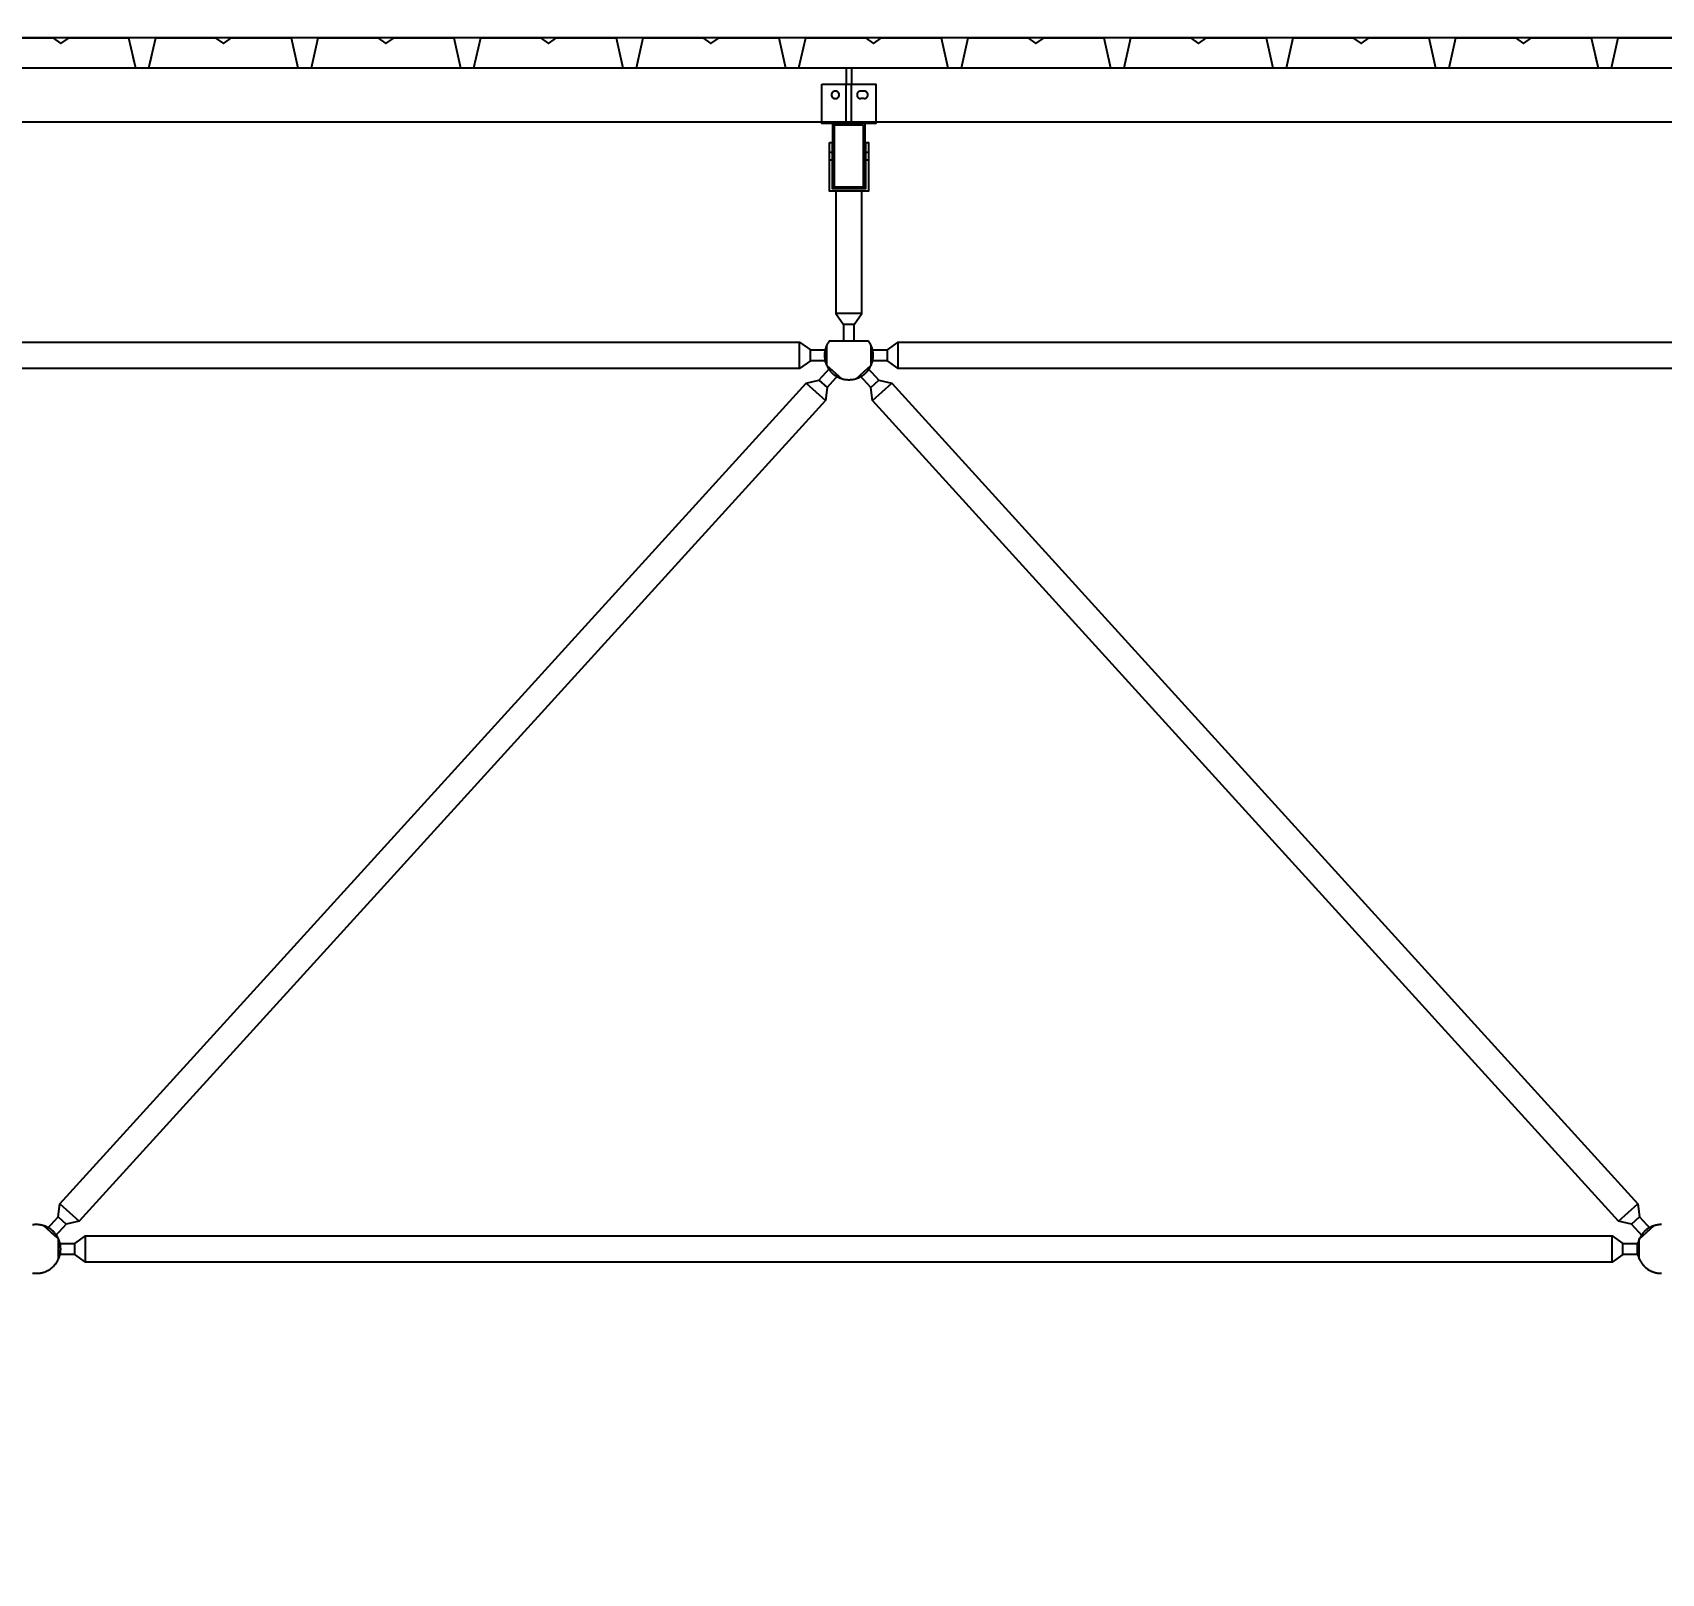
# Model space of a CAD drawing. Header units: centimetres. Extents: x 77182 to 116086, y 20619 to 33555.
# Drawn here: x 96164 to 96464.7, y 22503.5 to 22788 of the extents above; entities that cross this region are included whole.
import ezdxf

# ---------------------------------------------------------------- set-up
doc = ezdxf.new("R2010")
doc.units = ezdxf.units.CM
doc.header["$LTSCALE"] = 100
doc.linetypes.add('HIDDEN', pattern=[9.525, 6.35, -3.175])
for name, color, linetype in [('A-ANNO-DIMS', 187, 'Continuous'), ('A-ELEV-02', 253, 'Continuous'), ('A-WALL-INSL', 249, 'Continuous'), ('A-WALL-SNWPNL', 200, 'Continuous'), ('S-STEL', 3, 'Continuous')]:
    doc.layers.add(name, color=color, linetype=linetype)
doc.styles.add('Fields_100', font='act_simplex.shx', dxfattribs={"width": 0.8, "height": 20})
doc.dimstyles.new('FIELDS_100', dxfattribs={"dimscale": 0, "dimtxt": 20, "dimasz": 5, "dimexe": 5, "dimexo": 5, "dimgap": 5, "dimtad": 0, "dimdec": 0, "dimzin": 0, "dimdsep": 46, "dimtxsty": 'Fields_100', "dimblk": 'DOT', "dimcen": 0.09, "dimclrt": 50, "dimadec": 0, "dimazin": 0, "dimtfac": 1, "dimtdec": 0, "dimtix": 1, "dimtofl": 0, "dimtmove": 1, "dimatfit": 3, "dimfxl": 5, "dimfxlon": 1, "dimtolj": 1, "dimtzin": 0, "dimarcsym": 0})

# ---------------------------------------------------------------- blocks, each defined once
blk = doc.blocks.new('_Dot')
at = {"color": 0, "linetype": 'ByBlock', "lineweight": -2}
blk.add_line((-0.5, 0), (-1, 0), dxfattribs=at)
at = {"color": 0, "linetype": 'ByBlock', "const_width": 0.5}
blk.add_lwpolyline([(-0.25, 0, 1), (0.25, 0, 1)], format="xyb", close=True, dxfattribs=at)
blk = doc.blocks.new('*D13')
at = {"layer": 'A-ANNO-DIMS', "color": 0, "lineweight": -2, "transparency": 16777216}
for p, q in [((95864.7, 23343.48), (95864.7, 23353.48)), ((97664.7, 23343.48), (97664.7, 23353.48)), ((95869.7, 23348.48), (96733.03, 23348.48)), ((97659.7, 23348.48), (96796.36, 23348.48))]:
    blk.add_line(p, q, dxfattribs=at)
at = {"layer": 'DEFPOINTS', "color": 0, "transparency": 16777216}
for p in [(97664.7, 23348.48), (95864.7, 22503.48), (97664.7, 22503.48)]:
    blk.add_point(p, dxfattribs=at)
at = {"layer": 'A-ANNO-DIMS', "color": 0, "lineweight": -2, "transparency": 16777216, "xscale": 5, "yscale": 5, "zscale": 5, "rotation": 180}
blk.add_blockref('_Dot', (95864.7, 23348.48), dxfattribs=at)
at = {"layer": 'A-ANNO-DIMS', "color": 0, "lineweight": -2, "transparency": 16777216, "xscale": 5, "yscale": 5, "zscale": 5}
blk.add_blockref('_Dot', (97664.7, 23348.48), dxfattribs=at)
at = {"layer": 'A-ANNO-DIMS', "color": 50, "transparency": 16777216, "insert": (96764.7, 23348.48), "char_height": 20, "attachment_point": 5, "style": 'Fields_100'}
blk.add_mtext('\\A1;1800', dxfattribs=at)

msp = doc.modelspace()

# ---------------------------------------------------------------- linework, layer by layer
at = {"layer": 'A-ELEV-02'}
for points in [[(94012.2, 22781.49), (103009.7, 22781.49)], [(96314.2, 22781.49), (96314.2, 22778.49)], [(96315.2, 22781.49), (96315.2, 22778.49)], [(96316.9, 22777.19), (96316.88, 22777.19), (96316.87, 22777.19), (96316.85, 22777.18), (96316.83, 22777.18), (96316.82, 22777.18), (96316.8, 22777.18), (96316.79, 22777.18), (96316.77, 22777.17), (96316.75, 22777.17), (96316.74, 22777.17), (96316.72, 22777.16), (96316.7, 22777.16), (96316.69, 22777.15), (96316.67, 22777.15), (96316.66, 22777.14), (96316.64, 22777.14), (96316.62, 22777.13), (96316.61, 22777.12), (96316.59, 22777.12), (96316.58, 22777.11), (96316.56, 22777.1), (96316.54, 22777.09), (96316.53, 22777.08), (96316.51, 22777.07), (96316.5, 22777.06), (96316.48, 22777.05), (96316.47, 22777.04), (96316.46, 22777.03), (96316.44, 22777.02), (96316.43, 22777.01), (96316.42, 22776.99), (96316.4, 22776.98), (96316.39, 22776.97), (96316.38, 22776.96), (96316.37, 22776.94), (96316.35, 22776.93), (96316.34, 22776.91), (96316.33, 22776.9), (96316.32, 22776.88), (96316.31, 22776.87), (96316.3, 22776.85), (96316.29, 22776.84), (96316.28, 22776.82), (96316.28, 22776.81), (96316.27, 22776.79), (96316.26, 22776.78), (96316.25, 22776.76), (96316.25, 22776.74), (96316.24, 22776.73), (96316.23, 22776.71), (96316.23, 22776.7), (96316.22, 22776.68), (96316.22, 22776.66), (96316.22, 22776.65), (96316.21, 22776.63), (96316.21, 22776.61), (96316.21, 22776.6), (96316.2, 22776.58), (96316.2, 22776.57), (96316.2, 22776.55), (96316.2, 22776.53), (96316.2, 22776.52), (96316.2, 22776.5), (96316.2, 22776.49), (96316.2, 22776.47), (96316.2, 22776.46), (96316.2, 22776.44), (96316.2, 22776.42), (96316.2, 22776.41), (96316.2, 22776.39), (96316.21, 22776.38), (96316.21, 22776.36), (96316.21, 22776.34), (96316.22, 22776.33), (96316.22, 22776.31), (96316.22, 22776.29), (96316.23, 22776.28), (96316.23, 22776.26), (96316.24, 22776.25), (96316.25, 22776.23), (96316.25, 22776.21), (96316.26, 22776.2), (96316.27, 22776.18), (96316.28, 22776.16), (96316.28, 22776.15), (96316.29, 22776.13), (96316.3, 22776.12), (96316.31, 22776.1), (96316.32, 22776.09), (96316.33, 22776.07), (96316.34, 22776.06), (96316.35, 22776.05), (96316.37, 22776.03), (96316.38, 22776.02), (96316.39, 22776), (96316.4, 22775.99), (96316.42, 22775.98), (96316.43, 22775.97), (96316.44, 22775.95), (96316.46, 22775.94), (96316.47, 22775.93), (96316.48, 22775.92), (96316.5, 22775.91), (96316.51, 22775.9), (96316.53, 22775.89), (96316.54, 22775.88), (96316.56, 22775.87), (96316.58, 22775.86), (96316.59, 22775.86), (96316.61, 22775.85), (96316.62, 22775.84), (96316.64, 22775.84), (96316.66, 22775.83), (96316.67, 22775.82), (96316.69, 22775.82), (96316.7, 22775.81), (96316.72, 22775.81), (96316.74, 22775.81), (96316.75, 22775.8), (96316.77, 22775.8), (96316.79, 22775.8), (96316.8, 22775.79), (96316.82, 22775.79), (96316.83, 22775.79), (96316.85, 22775.79), (96316.87, 22775.79), (96316.88, 22775.79), (96316.9, 22775.79)], [(96317.5, 22777.19), (96316.9, 22777.19)], [(96317.5, 22775.79), (96316.9, 22775.79)], [(96317.5, 22775.79), (96317.51, 22775.79), (96317.53, 22775.79), (96317.54, 22775.79), (96317.56, 22775.79), (96317.58, 22775.79), (96317.59, 22775.79), (96317.61, 22775.8), (96317.62, 22775.8), (96317.64, 22775.8), (96317.66, 22775.81), (96317.67, 22775.81), (96317.69, 22775.81), (96317.71, 22775.82), (96317.72, 22775.82), (96317.74, 22775.83), (96317.76, 22775.84), (96317.77, 22775.84), (96317.79, 22775.85), (96317.8, 22775.86), (96317.82, 22775.86), (96317.83, 22775.87), (96317.85, 22775.88), (96317.87, 22775.89), (96317.88, 22775.9), (96317.9, 22775.91), (96317.91, 22775.92), (96317.92, 22775.93), (96317.94, 22775.94), (96317.95, 22775.95), (96317.97, 22775.97), (96317.98, 22775.98), (96317.99, 22775.99), (96318.01, 22776), (96318.02, 22776.02), (96318.03, 22776.03), (96318.04, 22776.05), (96318.05, 22776.06), (96318.06, 22776.07), (96318.07, 22776.09), (96318.08, 22776.1), (96318.09, 22776.12), (96318.1, 22776.13), (96318.11, 22776.15), (96318.12, 22776.16), (96318.13, 22776.18), (96318.13, 22776.2), (96318.14, 22776.21), (96318.15, 22776.23), (96318.15, 22776.25), (96318.16, 22776.26), (96318.17, 22776.28), (96318.17, 22776.29), (96318.17, 22776.31), (96318.18, 22776.33), (96318.18, 22776.34), (96318.19, 22776.36), (96318.19, 22776.38), (96318.19, 22776.39), (96318.19, 22776.41), (96318.19, 22776.42), (96318.2, 22776.44), (96318.2, 22776.46), (96318.2, 22776.47), (96318.2, 22776.49), (96318.2, 22776.5), (96318.2, 22776.52), (96318.2, 22776.53), (96318.19, 22776.55), (96318.19, 22776.57), (96318.19, 22776.58), (96318.19, 22776.6), (96318.19, 22776.61), (96318.18, 22776.63), (96318.18, 22776.65), (96318.17, 22776.66), (96318.17, 22776.68), (96318.17, 22776.7), (96318.16, 22776.71), (96318.15, 22776.73), (96318.15, 22776.74), (96318.14, 22776.76), (96318.13, 22776.78), (96318.13, 22776.79), (96318.12, 22776.81), (96318.11, 22776.82), (96318.1, 22776.84), (96318.09, 22776.85), (96318.08, 22776.87), (96318.07, 22776.88), (96318.06, 22776.9), (96318.05, 22776.91), (96318.04, 22776.93), (96318.03, 22776.94), (96318.02, 22776.96), (96318.01, 22776.97), (96317.99, 22776.98), (96317.98, 22776.99), (96317.97, 22777.01), (96317.95, 22777.02), (96317.94, 22777.03), (96317.92, 22777.04), (96317.91, 22777.05), (96317.9, 22777.06), (96317.88, 22777.07), (96317.87, 22777.08), (96317.85, 22777.09), (96317.83, 22777.1), (96317.82, 22777.11), (96317.8, 22777.12), (96317.79, 22777.12), (96317.77, 22777.13), (96317.76, 22777.14), (96317.74, 22777.14), (96317.72, 22777.15), (96317.71, 22777.15), (96317.69, 22777.16), (96317.67, 22777.16), (96317.66, 22777.17), (96317.64, 22777.17), (96317.62, 22777.17), (96317.61, 22777.18), (96317.59, 22777.18), (96317.58, 22777.18), (96317.56, 22777.18), (96317.54, 22777.18), (96317.53, 22777.19), (96317.51, 22777.19), (96317.5, 22777.19)], [(94012.2, 22771.49), (103009.7, 22771.49)], [(96309.7, 22771.49), (96319.7, 22771.49)], [(96311.1, 22765.89), (96311.6, 22765.89)], [(96317.8, 22765.89), (96318.3, 22765.89)], [(96311.1, 22764.49), (96311.6, 22764.49)], [(96317.8, 22764.49), (96318.3, 22764.49)], [(96312.28, 22758.69), (96312.28, 22736.09), (96313.7, 22734.09), (96313.7, 22731.09)], [(96315.7, 22731.09), (96315.7, 22734.09), (96317.11, 22736.09), (96317.11, 22758.69)], [(96317.11, 22736.09), (96312.28, 22736.09)], [(96315.7, 22734.09), (96313.7, 22734.09)], [(96018.8, 22729.39), (96021.8, 22729.39), (96023.8, 22730.8), (96305.6, 22730.8), (96307.6, 22729.39), (96310.6, 22729.39)], [(96305.6, 22725.97), (96305.6, 22730.8)], [(96307.6, 22727.39), (96307.6, 22729.39)], [(96311.1, 22731.09), (96311.01, 22730.97), (96310.93, 22730.84), (96310.85, 22730.71), (96310.77, 22730.58), (96310.7, 22730.45), (96310.63, 22730.31), (96310.56, 22730.17), (96310.51, 22730.02), (96310.45, 22729.88), (96310.43, 22729.8), (96310.4, 22729.73), (96310.38, 22729.65), (96310.36, 22729.57), (96310.34, 22729.5), (96310.32, 22729.42), (96310.3, 22729.34), (96310.28, 22729.26), (96310.27, 22729.19), (96310.26, 22729.11), (96310.24, 22729.03), (96310.23, 22728.95), (96310.22, 22728.87), (96310.22, 22728.79), (96310.21, 22728.71), (96310.2, 22728.63), (96310.2, 22728.55), (96310.2, 22728.47), (96310.2, 22728.39), (96310.2, 22728.31), (96310.2, 22728.23), (96310.2, 22728.15), (96310.21, 22728.07), (96310.21, 22727.99), (96310.22, 22727.92), (96310.23, 22727.84), (96310.24, 22727.76), (96310.25, 22727.68), (96310.28, 22727.53), (96310.31, 22727.37), (96310.35, 22727.22), (96310.39, 22727.07), (96310.44, 22726.93), (96310.49, 22726.79), (96310.55, 22726.65), (96310.61, 22726.51), (96310.67, 22726.37), (96310.74, 22726.24), (96310.81, 22726.11), (96310.89, 22725.98), (96310.98, 22725.86), (96311.07, 22725.73), (96311.16, 22725.61), (96311.26, 22725.49), (96311.36, 22725.37), (96311.47, 22725.25), (96311.52, 22725.2), (96311.58, 22725.14), (96311.64, 22725.09), (96311.69, 22725.04), (96311.75, 22724.98), (96311.81, 22724.93), (96311.88, 22724.88), (96311.94, 22724.83), (96312, 22724.78), (96312.07, 22724.74), (96312.13, 22724.69), (96312.2, 22724.65), (96312.26, 22724.6), (96312.33, 22724.56), (96312.4, 22724.52), (96312.47, 22724.48), (96312.54, 22724.44), (96312.61, 22724.4), (96312.68, 22724.36), (96312.75, 22724.33), (96312.82, 22724.3), (96312.9, 22724.26), (96312.97, 22724.23), (96313.04, 22724.2), (96313.12, 22724.17), (96313.19, 22724.15), (96313.27, 22724.12), (96313.34, 22724.1), (96313.49, 22724.05), (96313.64, 22724.01), (96313.79, 22723.98), (96313.95, 22723.95), (96314.1, 22723.93), (96314.25, 22723.91), (96314.4, 22723.9), (96314.55, 22723.89), (96314.7, 22723.89), (96314.85, 22723.89), (96315, 22723.9), (96315.15, 22723.91), (96315.3, 22723.93), (96315.45, 22723.95), (96315.6, 22723.98), (96315.75, 22724.01), (96315.9, 22724.05), (96316.05, 22724.1), (96316.13, 22724.12), (96316.2, 22724.15), (96316.28, 22724.17), (96316.35, 22724.2), (96316.43, 22724.23), (96316.5, 22724.26), (96316.57, 22724.3), (96316.64, 22724.33), (96316.71, 22724.36), (96316.79, 22724.4), (96316.86, 22724.44), (96316.93, 22724.48), (96316.99, 22724.52), (96317.06, 22724.56), (96317.13, 22724.6), (96317.2, 22724.65), (96317.26, 22724.69), (96317.33, 22724.74), (96317.39, 22724.78), (96317.46, 22724.83), (96317.52, 22724.88), (96317.58, 22724.93), (96317.64, 22724.98), (96317.7, 22725.04), (96317.76, 22725.09), (96317.82, 22725.14), (96317.87, 22725.2), (96317.93, 22725.25), (96318.04, 22725.37), (96318.14, 22725.49), (96318.24, 22725.61), (96318.33, 22725.73), (96318.42, 22725.86), (96318.5, 22725.98), (96318.58, 22726.11), (96318.65, 22726.24), (96318.72, 22726.37), (96318.79, 22726.51), (96318.85, 22726.65), (96318.9, 22726.79), (96318.95, 22726.93), (96319, 22727.07), (96319.04, 22727.22), (96319.08, 22727.37), (96319.11, 22727.53), (96319.14, 22727.68), (96319.15, 22727.76), (96319.16, 22727.84), (96319.17, 22727.92), (96319.18, 22727.99), (96319.19, 22728.07), (96319.19, 22728.15), (96319.19, 22728.23), (96319.2, 22728.31), (96319.2, 22728.39), (96319.2, 22728.47), (96319.19, 22728.55), (96319.19, 22728.63), (96319.19, 22728.71), (96319.18, 22728.79), (96319.17, 22728.87), (96319.16, 22728.95), (96319.15, 22729.03), (96319.14, 22729.11), (96319.13, 22729.19), (96319.11, 22729.26), (96319.09, 22729.34), (96319.08, 22729.42), (96319.06, 22729.5), (96319.04, 22729.57), (96319.02, 22729.65), (96318.99, 22729.73), (96318.97, 22729.8), (96318.94, 22729.88), (96318.89, 22730.02), (96318.83, 22730.17), (96318.77, 22730.31), (96318.7, 22730.45), (96318.63, 22730.58), (96318.55, 22730.71), (96318.47, 22730.84), (96318.38, 22730.97), (96318.3, 22731.09)], [(96310.6, 22726.53), (96310.6, 22730.24)], [(96311.1, 22731.09), (96318.3, 22731.09)], [(96318.8, 22729.39), (96321.8, 22729.39), (96323.8, 22730.8), (96605.6, 22730.8), (96607.6, 22729.39), (96610.6, 22729.39)], [(96318.8, 22726.53), (96318.8, 22730.24)], [(96321.8, 22727.39), (96321.8, 22729.39)], [(96323.8, 22725.97), (96323.8, 22730.8)], [(96310.6, 22727.39), (96307.6, 22727.39), (96305.6, 22725.97), (96023.8, 22725.97), (96021.8, 22727.39), (96018.8, 22727.39)], [(96310.57, 22726.6), (96313.31, 22724.11)], [(96316.08, 22724.11), (96318.83, 22726.6)], [(96610.6, 22727.39), (96607.6, 22727.39), (96605.6, 22725.97), (96323.8, 22725.97), (96321.8, 22727.39), (96318.8, 22727.39)], [(96309.18, 22723.81), (96310.66, 22722.46)], [(96318.73, 22722.46), (96320.21, 22723.81)], [(96306.79, 22723.28), (96310.36, 22720.03)], [(96319.03, 22720.03), (96322.61, 22723.28)], [(96169.03, 22571.74), (96172.61, 22568.5)], [(96456.79, 22568.5), (96460.36, 22571.74)], [(96163.98, 22558.94), (96164.09, 22558.93), (96164.19, 22558.92), (96164.29, 22558.9), (96164.4, 22558.9), (96164.5, 22558.89), (96164.6, 22558.89), (96164.7, 22558.89), (96164.8, 22558.89), (96164.9, 22558.89), (96165, 22558.9), (96165.1, 22558.9), (96165.2, 22558.92), (96165.31, 22558.93), (96165.41, 22558.94), (96165.52, 22558.96), (96165.62, 22558.98), (96165.73, 22559.01), (96165.83, 22559.03), (96165.94, 22559.06), (96166.04, 22559.09), (96166.15, 22559.13), (96166.25, 22559.16), (96166.35, 22559.2), (96166.46, 22559.25), (96166.56, 22559.29), (96166.66, 22559.34), (96166.76, 22559.39), (96166.86, 22559.44), (96166.96, 22559.5), (96167.06, 22559.56), (96167.16, 22559.62), (96167.26, 22559.68), (96167.35, 22559.75), (96167.44, 22559.82), (96167.53, 22559.89), (96167.62, 22559.97), (96167.71, 22560.04), (96167.8, 22560.12), (96167.88, 22560.2), (96167.96, 22560.29), (96168.04, 22560.37), (96168.12, 22560.46), (96168.19, 22560.55), (96168.26, 22560.64), (96168.33, 22560.73), (96168.4, 22560.83), (96168.46, 22560.92), (96168.53, 22561.02), (96168.58, 22561.12), (96168.64, 22561.22), (96168.69, 22561.32), (96168.75, 22561.42), (96168.79, 22561.52), (96168.84, 22561.63), (96168.88, 22561.73), (96168.92, 22561.83), (96168.96, 22561.94), (96168.99, 22562.04), (96169.02, 22562.15), (96169.05, 22562.25), (96169.08, 22562.36), (96169.1, 22562.46), (96169.12, 22562.57), (96169.14, 22562.67), (96169.16, 22562.78), (96169.17, 22562.88), (96169.18, 22562.98), (96169.19, 22563.08), (96169.19, 22563.19), (96169.2, 22563.29), (96169.2, 22563.39), (96169.2, 22563.49), (96169.19, 22563.59), (96169.19, 22563.69), (96169.18, 22563.79), (96169.17, 22563.89), (96169.16, 22564), (96169.14, 22564.1), (96169.12, 22564.21), (96169.1, 22564.31), (96169.08, 22564.41), (96169.05, 22564.52), (96169.02, 22564.62), (96168.99, 22564.73), (96168.96, 22564.83), (96168.92, 22564.94), (96168.88, 22565.04), (96168.84, 22565.15), (96168.79, 22565.25), (96168.75, 22565.35), (96168.69, 22565.45), (96168.64, 22565.55), (96168.58, 22565.65), (96168.53, 22565.75), (96168.46, 22565.85), (96168.4, 22565.94), (96168.33, 22566.04), (96168.26, 22566.13), (96168.19, 22566.22), (96168.12, 22566.31), (96168.04, 22566.4), (96167.96, 22566.49), (96167.88, 22566.57), (96167.8, 22566.65), (96167.71, 22566.73), (96167.62, 22566.81), (96167.53, 22566.88), (96167.44, 22566.95), (96167.35, 22567.02), (96167.26, 22567.09), (96167.16, 22567.15), (96167.06, 22567.21), (96166.96, 22567.27), (96166.86, 22567.33), (96166.76, 22567.38), (96166.66, 22567.43), (96166.56, 22567.48), (96166.46, 22567.53), (96166.35, 22567.57), (96166.25, 22567.61), (96166.15, 22567.65), (96166.04, 22567.68), (96165.94, 22567.71), (96165.83, 22567.74), (96165.73, 22567.77), (96165.62, 22567.79), (96165.52, 22567.81), (96165.41, 22567.83), (96165.31, 22567.84), (96165.2, 22567.86), (96165.1, 22567.87), (96165, 22567.88), (96164.9, 22567.88), (96164.8, 22567.89), (96164.7, 22567.89), (96164.6, 22567.89), (96164.5, 22567.88), (96164.4, 22567.88), (96164.29, 22567.87), (96164.19, 22567.86), (96164.09, 22567.84), (96163.98, 22567.83)], [(96166.08, 22567.67), (96168.83, 22565.17)], [(96168.73, 22569.31), (96170.21, 22567.97)], [(96459.18, 22567.97), (96460.66, 22569.31)], [(96464.7, 22567.89), (96464.6, 22567.89), (96464.5, 22567.88), (96464.4, 22567.88), (96464.29, 22567.87), (96464.19, 22567.86), (96464.09, 22567.84), (96463.98, 22567.83), (96463.88, 22567.81), (96463.77, 22567.79), (96463.67, 22567.77), (96463.56, 22567.74), (96463.46, 22567.71), (96463.35, 22567.68), (96463.25, 22567.65), (96463.15, 22567.61), (96463.04, 22567.57), (96462.94, 22567.53), (96462.83, 22567.48), (96462.73, 22567.43), (96462.63, 22567.38), (96462.53, 22567.33), (96462.43, 22567.27), (96462.33, 22567.21), (96462.24, 22567.15), (96462.14, 22567.09), (96462.04, 22567.02), (96461.95, 22566.95), (96461.86, 22566.88), (96461.77, 22566.81), (96461.68, 22566.73), (96461.6, 22566.65), (96461.52, 22566.57), (96461.43, 22566.49), (96461.36, 22566.4), (96461.28, 22566.31), (96461.2, 22566.22), (96461.13, 22566.13), (96461.06, 22566.04), (96461, 22565.94), (96460.93, 22565.85), (96460.87, 22565.75), (96460.81, 22565.65), (96460.75, 22565.55), (96460.7, 22565.45), (96460.65, 22565.35), (96460.6, 22565.25), (96460.56, 22565.15), (96460.51, 22565.04), (96460.47, 22564.94), (96460.44, 22564.83), (96460.4, 22564.73), (96460.37, 22564.62), (96460.34, 22564.52), (96460.32, 22564.41), (96460.29, 22564.31), (96460.27, 22564.21), (96460.25, 22564.1), (96460.24, 22564), (96460.23, 22563.89), (96460.22, 22563.79), (96460.21, 22563.69), (96460.2, 22563.59), (96460.2, 22563.49), (96460.2, 22563.39), (96460.2, 22563.29), (96460.2, 22563.19), (96460.21, 22563.08), (96460.22, 22562.98), (96460.23, 22562.88), (96460.24, 22562.78), (96460.25, 22562.67), (96460.27, 22562.57), (96460.29, 22562.46), (96460.32, 22562.36), (96460.34, 22562.25), (96460.37, 22562.15), (96460.4, 22562.04), (96460.44, 22561.94), (96460.47, 22561.83), (96460.51, 22561.73), (96460.56, 22561.63), (96460.6, 22561.52), (96460.65, 22561.42), (96460.7, 22561.32), (96460.75, 22561.22), (96460.81, 22561.12), (96460.87, 22561.02), (96460.93, 22560.92), (96461, 22560.83), (96461.06, 22560.73), (96461.13, 22560.64), (96461.2, 22560.55), (96461.28, 22560.46), (96461.36, 22560.37), (96461.43, 22560.29), (96461.52, 22560.2), (96461.6, 22560.12), (96461.68, 22560.04), (96461.77, 22559.97), (96461.86, 22559.89), (96461.95, 22559.82), (96462.04, 22559.75), (96462.14, 22559.68), (96462.24, 22559.62), (96462.33, 22559.56), (96462.43, 22559.5), (96462.53, 22559.44), (96462.63, 22559.39), (96462.73, 22559.34), (96462.83, 22559.29), (96462.94, 22559.25), (96463.04, 22559.2), (96463.15, 22559.16), (96463.25, 22559.13), (96463.35, 22559.09), (96463.46, 22559.06), (96463.56, 22559.03), (96463.67, 22559.01), (96463.77, 22558.98), (96463.88, 22558.96), (96463.98, 22558.94), (96464.09, 22558.93), (96464.19, 22558.92), (96464.29, 22558.9), (96464.4, 22558.9), (96464.5, 22558.89), (96464.6, 22558.89), (96464.7, 22558.89)], [(96460.57, 22565.17), (96463.31, 22567.67)], [(96168.8, 22564.39), (96171.8, 22564.39), (96173.8, 22565.8), (96455.6, 22565.8), (96457.6, 22564.39), (96460.6, 22564.39)], [(96168.8, 22561.53), (96168.8, 22565.24)], [(96171.8, 22562.39), (96171.8, 22564.39)], [(96173.8, 22560.97), (96173.8, 22565.8)], [(96455.6, 22560.97), (96455.6, 22565.8)], [(96457.6, 22562.39), (96457.6, 22564.39)], [(96460.6, 22561.53), (96460.6, 22565.24)], [(96460.6, 22562.39), (96457.6, 22562.39), (96455.6, 22560.97), (96173.8, 22560.97), (96171.8, 22562.39), (96168.8, 22562.39)]]:
    msp.add_lwpolyline(points, dxfattribs=at)
for points in [[(96309.7, 22778.49), (96319.7, 22778.49), (96319.7, 22771.19), (96309.7, 22771.19)], [(96312.9, 22776.49), (96312.9, 22776.5), (96312.9, 22776.52), (96312.9, 22776.53), (96312.89, 22776.55), (96312.89, 22776.57), (96312.89, 22776.58), (96312.89, 22776.6), (96312.89, 22776.61), (96312.88, 22776.63), (96312.88, 22776.65), (96312.87, 22776.66), (96312.87, 22776.68), (96312.87, 22776.7), (96312.86, 22776.71), (96312.85, 22776.73), (96312.85, 22776.74), (96312.84, 22776.76), (96312.83, 22776.78), (96312.83, 22776.79), (96312.82, 22776.81), (96312.81, 22776.82), (96312.8, 22776.84), (96312.79, 22776.85), (96312.78, 22776.87), (96312.77, 22776.88), (96312.76, 22776.9), (96312.75, 22776.91), (96312.74, 22776.93), (96312.73, 22776.94), (96312.72, 22776.96), (96312.71, 22776.97), (96312.69, 22776.98), (96312.68, 22776.99), (96312.67, 22777.01), (96312.65, 22777.02), (96312.64, 22777.03), (96312.62, 22777.04), (96312.61, 22777.05), (96312.6, 22777.06), (96312.58, 22777.07), (96312.57, 22777.08), (96312.55, 22777.09), (96312.53, 22777.1), (96312.52, 22777.11), (96312.5, 22777.12), (96312.49, 22777.12), (96312.47, 22777.13), (96312.46, 22777.14), (96312.44, 22777.14), (96312.42, 22777.15), (96312.41, 22777.15), (96312.39, 22777.16), (96312.37, 22777.16), (96312.36, 22777.17), (96312.34, 22777.17), (96312.32, 22777.17), (96312.31, 22777.18), (96312.29, 22777.18), (96312.28, 22777.18), (96312.26, 22777.18), (96312.24, 22777.18), (96312.23, 22777.19), (96312.21, 22777.19), (96312.2, 22777.19), (96312.18, 22777.19), (96312.17, 22777.19), (96312.15, 22777.18), (96312.13, 22777.18), (96312.12, 22777.18), (96312.1, 22777.18), (96312.09, 22777.18), (96312.07, 22777.17), (96312.05, 22777.17), (96312.04, 22777.17), (96312.02, 22777.16), (96312, 22777.16), (96311.99, 22777.15), (96311.97, 22777.15), (96311.96, 22777.14), (96311.94, 22777.14), (96311.92, 22777.13), (96311.91, 22777.12), (96311.89, 22777.12), (96311.88, 22777.11), (96311.86, 22777.1), (96311.84, 22777.09), (96311.83, 22777.08), (96311.81, 22777.07), (96311.8, 22777.06), (96311.78, 22777.05), (96311.77, 22777.04), (96311.76, 22777.03), (96311.74, 22777.02), (96311.73, 22777.01), (96311.72, 22776.99), (96311.7, 22776.98), (96311.69, 22776.97), (96311.68, 22776.96), (96311.67, 22776.94), (96311.65, 22776.93), (96311.64, 22776.91), (96311.63, 22776.9), (96311.62, 22776.88), (96311.61, 22776.87), (96311.6, 22776.85), (96311.59, 22776.84), (96311.58, 22776.82), (96311.58, 22776.81), (96311.57, 22776.79), (96311.56, 22776.78), (96311.55, 22776.76), (96311.55, 22776.74), (96311.54, 22776.73), (96311.53, 22776.71), (96311.53, 22776.7), (96311.52, 22776.68), (96311.52, 22776.66), (96311.52, 22776.65), (96311.51, 22776.63), (96311.51, 22776.61), (96311.51, 22776.6), (96311.5, 22776.58), (96311.5, 22776.57), (96311.5, 22776.55), (96311.5, 22776.53), (96311.5, 22776.52), (96311.5, 22776.5), (96311.5, 22776.49), (96311.5, 22776.47), (96311.5, 22776.46), (96311.5, 22776.44), (96311.5, 22776.42), (96311.5, 22776.41), (96311.5, 22776.39), (96311.51, 22776.38), (96311.51, 22776.36), (96311.51, 22776.34), (96311.52, 22776.33), (96311.52, 22776.31), (96311.52, 22776.29), (96311.53, 22776.28), (96311.53, 22776.26), (96311.54, 22776.25), (96311.55, 22776.23), (96311.55, 22776.21), (96311.56, 22776.2), (96311.57, 22776.18), (96311.58, 22776.16), (96311.58, 22776.15), (96311.59, 22776.13), (96311.6, 22776.12), (96311.61, 22776.1), (96311.62, 22776.09), (96311.63, 22776.07), (96311.64, 22776.06), (96311.65, 22776.05), (96311.67, 22776.03), (96311.68, 22776.02), (96311.69, 22776), (96311.7, 22775.99), (96311.72, 22775.98), (96311.73, 22775.97), (96311.74, 22775.95), (96311.76, 22775.94), (96311.77, 22775.93), (96311.78, 22775.92), (96311.8, 22775.91), (96311.81, 22775.9), (96311.83, 22775.89), (96311.84, 22775.88), (96311.86, 22775.87), (96311.88, 22775.86), (96311.89, 22775.86), (96311.91, 22775.85), (96311.92, 22775.84), (96311.94, 22775.84), (96311.96, 22775.83), (96311.97, 22775.82), (96311.99, 22775.82), (96312, 22775.81), (96312.02, 22775.81), (96312.04, 22775.81), (96312.05, 22775.8), (96312.07, 22775.8), (96312.09, 22775.8), (96312.1, 22775.79), (96312.12, 22775.79), (96312.13, 22775.79), (96312.15, 22775.79), (96312.17, 22775.79), (96312.18, 22775.79), (96312.2, 22775.79), (96312.21, 22775.79), (96312.23, 22775.79), (96312.24, 22775.79), (96312.26, 22775.79), (96312.28, 22775.79), (96312.29, 22775.79), (96312.31, 22775.8), (96312.32, 22775.8), (96312.34, 22775.8), (96312.36, 22775.81), (96312.37, 22775.81), (96312.39, 22775.81), (96312.41, 22775.82), (96312.42, 22775.82), (96312.44, 22775.83), (96312.46, 22775.84), (96312.47, 22775.84), (96312.49, 22775.85), (96312.5, 22775.86), (96312.52, 22775.86), (96312.53, 22775.87), (96312.55, 22775.88), (96312.57, 22775.89), (96312.58, 22775.9), (96312.6, 22775.91), (96312.61, 22775.92), (96312.62, 22775.93), (96312.64, 22775.94), (96312.65, 22775.95), (96312.67, 22775.97), (96312.68, 22775.98), (96312.69, 22775.99), (96312.71, 22776), (96312.72, 22776.02), (96312.73, 22776.03), (96312.74, 22776.05), (96312.75, 22776.06), (96312.76, 22776.07), (96312.77, 22776.09), (96312.78, 22776.1), (96312.79, 22776.12), (96312.8, 22776.13), (96312.81, 22776.15), (96312.82, 22776.16), (96312.83, 22776.18), (96312.83, 22776.2), (96312.84, 22776.21), (96312.85, 22776.23), (96312.85, 22776.25), (96312.86, 22776.26), (96312.87, 22776.28), (96312.87, 22776.29), (96312.87, 22776.31), (96312.88, 22776.33), (96312.88, 22776.34), (96312.89, 22776.36), (96312.89, 22776.38), (96312.89, 22776.39), (96312.89, 22776.41), (96312.89, 22776.42), (96312.9, 22776.44), (96312.9, 22776.46), (96312.9, 22776.47)], [(96311.1, 22767.69), (96311.6, 22767.69), (96311.6, 22759.19), (96317.8, 22759.19), (96317.8, 22767.69), (96318.3, 22767.69), (96318.3, 22758.69), (96311.1, 22758.69)], [(96166.72, 22567.09), (96168.73, 22569.31), (96169.03, 22571.74), (96306.79, 22723.28), (96309.18, 22723.81), (96311.2, 22726.03), (96312.68, 22724.68), (96310.66, 22722.46), (96310.36, 22720.03), (96172.61, 22568.5), (96170.21, 22567.97), (96168.2, 22565.75)], [(96461.2, 22565.75), (96459.18, 22567.97), (96456.79, 22568.5), (96319.03, 22720.03), (96318.73, 22722.46), (96316.72, 22724.68), (96318.2, 22726.03), (96320.21, 22723.81), (96322.61, 22723.28), (96460.36, 22571.74), (96460.66, 22569.31), (96462.68, 22567.09)]]:
    msp.add_lwpolyline(points, close=True, dxfattribs=at)
at = {"layer": 'A-ELEV-02', "linetype": 'HIDDEN', "ltscale": 0.1}
for points in [[(96314.2, 22771.49), (96314.2, 22778.49)], [(96315.2, 22771.49), (96315.2, 22778.49)]]:
    msp.add_lwpolyline(points, dxfattribs=at)
at = {"layer": 'A-WALL-INSL', "ltscale": 0.002}
msp.add_lwpolyline([(112094.7, 22786.99), (94022.2, 22786.99)], dxfattribs=at)
at = {"layer": 'A-WALL-SNWPNL', "ltscale": 100}
for points in [[(96156.74, 22786.99), (96167.74, 22786.99), (96169.24, 22785.99), (96170.74, 22786.99), (96181.74, 22786.99), (96182.99, 22781.49), (96185.49, 22781.49), (96185.93, 22783.44)], [(96182.54, 22783.44), (96182.99, 22781.49), (96185.49, 22781.49), (96186.74, 22786.99), (96197.74, 22786.99), (96199.24, 22785.99), (96200.74, 22786.99), (96211.74, 22786.99), (96212.99, 22781.49), (96215.49, 22781.49), (96216.74, 22786.99), (96227.74, 22786.99), (96229.24, 22785.99), (96230.74, 22786.99), (96241.74, 22786.99), (96242.99, 22781.49), (96245.49, 22781.49), (96246.74, 22786.99), (96257.74, 22786.99), (96259.24, 22785.99), (96260.74, 22786.99), (96271.74, 22786.99), (96272.99, 22781.49), (96275.49, 22781.49), (96275.93, 22783.44)], [(96272.54, 22783.44), (96272.99, 22781.49), (96275.49, 22781.49), (96276.74, 22786.99), (96287.74, 22786.99), (96289.24, 22785.99), (96290.74, 22786.99), (96301.74, 22786.99), (96302.99, 22781.49), (96305.49, 22781.49), (96306.74, 22786.99), (96317.74, 22786.99), (96319.24, 22785.99), (96320.74, 22786.99), (96331.74, 22786.99), (96332.99, 22781.49), (96335.49, 22781.49), (96336.74, 22786.99), (96347.74, 22786.99), (96349.24, 22785.99), (96350.74, 22786.99), (96361.74, 22786.99), (96362.99, 22781.49), (96365.49, 22781.49), (96365.93, 22783.44)], [(96362.54, 22783.44), (96362.99, 22781.49), (96365.49, 22781.49), (96366.74, 22786.99), (96377.74, 22786.99), (96379.24, 22785.99), (96380.74, 22786.99), (96391.74, 22786.99), (96392.99, 22781.49), (96395.49, 22781.49), (96396.74, 22786.99), (96407.74, 22786.99), (96409.24, 22785.99), (96410.74, 22786.99), (96421.74, 22786.99), (96422.99, 22781.49), (96425.49, 22781.49), (96426.74, 22786.99), (96437.74, 22786.99), (96439.24, 22785.99), (96440.74, 22786.99), (96451.74, 22786.99), (96452.99, 22781.49), (96455.49, 22781.49), (96455.93, 22783.44)], [(96452.54, 22783.44), (96452.99, 22781.49), (96455.49, 22781.49), (96456.74, 22786.99), (96467.74, 22786.99)]]:
    msp.add_lwpolyline(points, dxfattribs=at)
at = {"layer": 'S-STEL'}
msp.add_lwpolyline([(96317.7, 22759.19), (96317.7, 22771.19), (96311.7, 22771.19), (96311.7, 22759.19)], dxfattribs=at)
msp.add_lwpolyline([(96317.4, 22770.89), (96312, 22770.89), (96312, 22759.49), (96317.4, 22759.49)], close=True, dxfattribs=at)

# ---------------------------------------------------------------- dimensions: what is measured, and where the dimension line sits
at = {"layer": 'A-ANNO-DIMS'}
dim = msp.add_linear_dim(base=(97664.7, 23348.48), p1=(95864.7, 22503.48), p2=(97664.7, 22503.48), dimstyle='FIELDS_100', override={"dimscale": 1}, dxfattribs=at)
dim.commit()
dim.dimension.update_dxf_attribs({"geometry": '*D13', "text_midpoint": (96764.7, 23348.48)})

doc.saveas('drawing.dxf')
